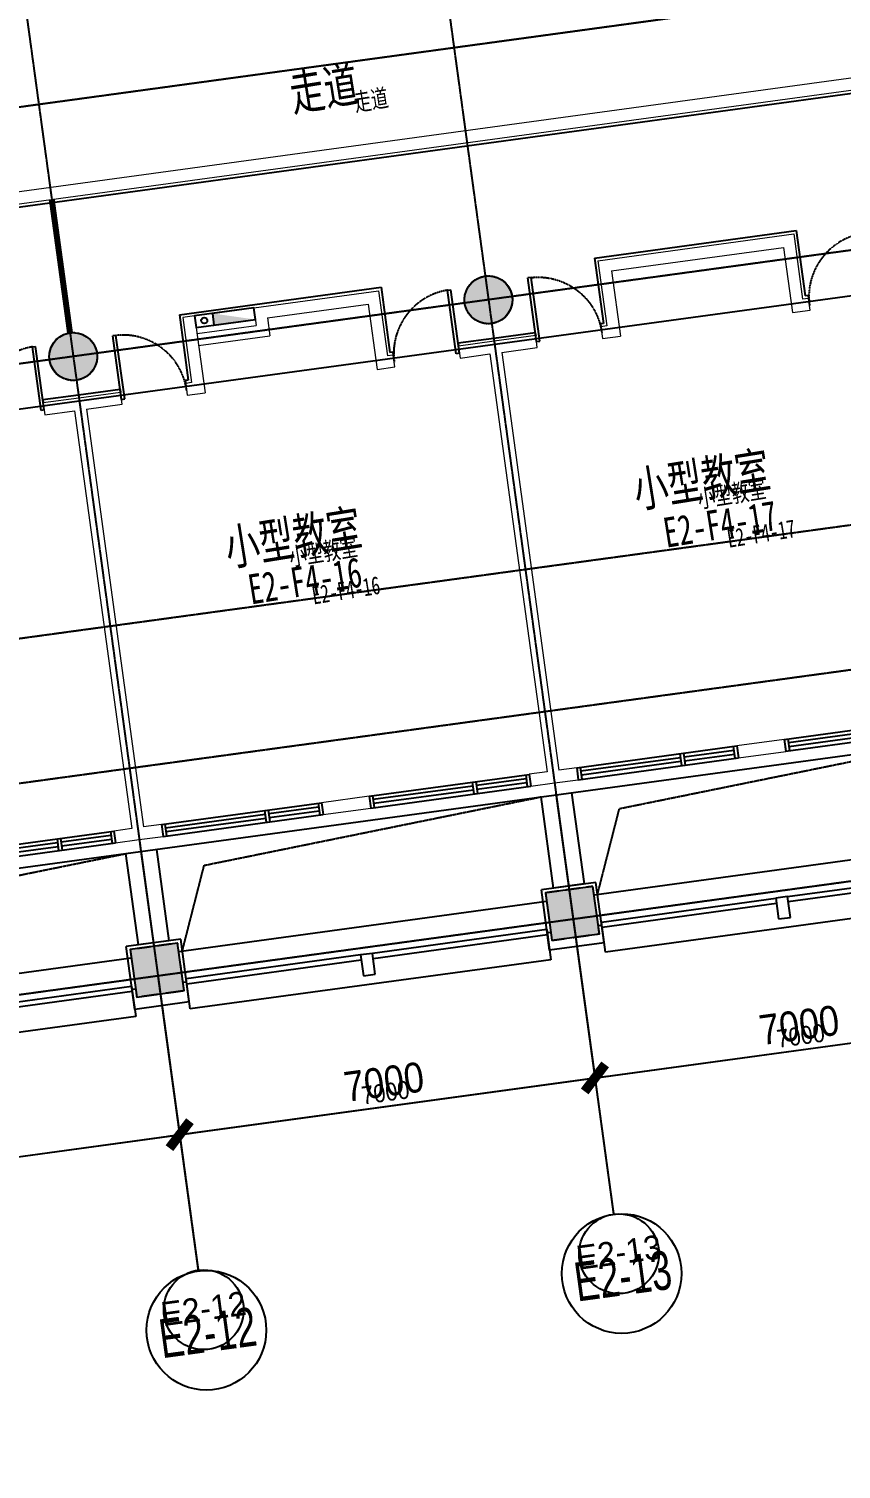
# Model space of a CAD drawing. Header units: millimetres. Extents: x 11669738 to 11859441, y -6222081 to -6069093.
# Drawn here: x 11732616 to 11746184, y -6112173 to -6088099 of the extents above; entities that cross this region are included whole.
import ezdxf
from ezdxf.enums import TextEntityAlignment as Align

# ---------------------------------------------------------------- set-up
doc = ezdxf.new("R2010")
doc.units = ezdxf.units.MM
for name, pattern in [('DASH', [0.35, 0.25, -0.1]), ('E-COLS-F4$0$HIDDEN', [0.375, 0.25, -0.125]), ('E-RG-1F$0$$0$DOTE', [2.42, 2, -0.2, 0.02, -0.2]), ('E1-RI-1F$0$DASH', [0.35, 0.25, -0.1]), ('XRE2$0$HIDDEN', [0.375, 0.25, -0.125])]:
    doc.linetypes.add(name, pattern=pattern)
for name, color, linetype in [('0P-TE-D0-A', 1, 'Continuous'), ('A—墙体', 7, 'Continuous'), ('A—文字索引', 40, 'Continuous'), ('A—轴线、尺寸', 1, 'Continuous'), ('A—门窗', 135, 'Continuous'), ('E-COLS-F4$0$0S-COLS-HATCH', 8, 'Continuous'), ('E-COLS-F4$0$0S-COLS-I', 90, 'E-COLS-F4$0$HIDDEN'), ('I—平面—文字', 40, 'Continuous'), ('I—平面—文字（放大1：100）', 40, 'XRE2$0$HIDDEN'), ('I—平面—消防设施', 10, 'Continuous'), ('I—平面—装饰面层线', 192, 'Continuous'), ('I—平面—门', 22, 'Continuous'), ('轴线100', 1, 'Continuous')]:
    doc.layers.add(name, color=color, linetype=linetype)
doc.layers.add('E2-RI-4F$0$A-WALL', color=7, linetype='Continuous', lineweight=5)
doc.styles.add('ARIAL', font='SIMYOU.TTF', dxfattribs={"width": 0.9})
doc.styles.add('XD2008', font='simhei.ttf', dxfattribs={"width": 0.85})
doc.dimstyles.new('200', dxfattribs={"dimscale": 200, "dimtxt": 2.5, "dimasz": 2, "dimexe": 1, "dimexo": 1, "dimgap": 0.8, "dimtad": 1, "dimdec": 0, "dimdsep": 46, "dimtxsty": 'ARIAL', "dimblk1": 'ARCHTICK', "dimblk2": 'ARCHTICK', "dimsah": 1, "dimcen": -0.9, "dimdle": 1, "dimclrd": 256, "dimclre": 256, "dimclrt": 40, "dimaunit": 1, "dimadec": 0, "dimazin": 0, "dimtfac": 0.35, "dimtdec": 0, "dimtix": 1, "dimtmove": 2, "dimatfit": 3, "dimldrblk": 'ARCHTICK', "dimfxl": 0, "dimtvp": 0.8, "dimtolj": 1, "dimtzin": 0, "dimarcsym": 0})
doc.dimstyles.new('副本 100', dxfattribs={"dimscale": 100, "dimtxt": 2.5, "dimasz": 2, "dimexe": 1, "dimexo": 1, "dimgap": 0.8, "dimtad": 1, "dimdec": 0, "dimdsep": 46, "dimtxsty": 'ARIAL', "dimblk1": 'ARCHTICK', "dimblk2": 'ARCHTICK', "dimsah": 1, "dimcen": -0.9, "dimdle": 1, "dimclrd": 256, "dimclre": 256, "dimclrt": 40, "dimaunit": 1, "dimadec": 0, "dimazin": 0, "dimtfac": 0.35, "dimtdec": 0, "dimtix": 1, "dimtmove": 2, "dimatfit": 3, "dimldrblk": 'ARCHTICK', "dimfxl": 0, "dimtvp": 0.8, "dimtolj": 1, "dimtzin": 0, "dimarcsym": 0})

# ---------------------------------------------------------------- blocks, each defined once
blk = doc.blocks.new('E-COLS-F4')
at = {"layer": 'E-COLS-F4$0$0S-COLS-HATCH'}
h = blk.add_hatch(color=18, dxfattribs=at)
edge = h.paths.add_edge_path()
edge.add_arc((11740293, -6092629), 400, 0, 360)
h = blk.add_hatch(color=18, dxfattribs=at)
edge = h.paths.add_edge_path()
edge.add_arc((11733358, -6093577), 400, 0, 360)
for points in [[(11742037, -6102433), (11741245, -6102541), (11741353, -6103334), (11742146, -6103225)], [(11735102, -6103381), (11734309, -6103489), (11734418, -6104282), (11735210, -6104173)]]:
    blk.add_hatch(color=18, dxfattribs=at).paths.add_polyline_path(points)
at = {"layer": 'A—墙体'}
for points in [[(11742037, -6102433), (11741245, -6102541), (11741353, -6103334), (11742146, -6103225)], [(11735102, -6103381), (11734309, -6103489), (11734418, -6104282), (11735210, -6104173)]]:
    blk.add_lwpolyline(points, close=True, dxfattribs=at)
for centre in [(11740293, -6092629), (11733358, -6093577)]:
    blk.add_circle(centre, 400, dxfattribs=at)
at = {"layer": 'E-COLS-F4$0$0S-COLS-I'}
for points in [[(11742037, -6102433), (11741245, -6102541), (11741353, -6103334), (11742146, -6103225)], [(11735102, -6103381), (11734309, -6103489), (11734418, -6104282), (11735210, -6104173)]]:
    blk.add_lwpolyline(points, close=True, dxfattribs=at)
for centre in [(11740293, -6092629), (11733358, -6093577)]:
    blk.add_circle(centre, 400, dxfattribs=at)
blk = doc.blocks.new('E2-RI-4F$0$RECTANGULAR_MULLION_-_6002')
at = {"layer": 'A—门窗'}
for p, q in [((63913, 129155), (63913, 129240)), ((63913, 129240), (66853, 129240)), ((63913, 128731), (63913, 129155)), ((63913, 129155), (66853, 129155)), ((67053, 129240), (69993, 129240)), ((67053, 129155), (69993, 129155)), ((69993, 129240), (69993, 129155)), ((69993, 129155), (69993, 128731)), ((69993, 128731), (63913, 128731))]:
    blk.add_line(p, q, dxfattribs=at)
blk = doc.blocks.new('E2-RI-4F$0$窗2727')
at = {"layer": 'A—门窗'}
for p, q in [((11707367, -6105027), (11710042, -6104662)), ((11709992, -6104736), (11709160, -6104850)), ((11709983, -6104670), (11710010, -6104868)), ((11710042, -6104662), (11710069, -6104860)), ((11707394, -6105225), (11710069, -6104860)), ((11709100, -6104858), (11707436, -6105085)), ((11709109, -6104924), (11707445, -6105151)), ((11709091, -6104792), (11709118, -6104990)), ((11709150, -6104784), (11709178, -6104982)), ((11710001, -6104802), (11709169, -6104916)), ((11707367, -6105027), (11707394, -6105225)), ((11707426, -6105019), (11707454, -6105217))]:
    blk.add_line(p, q, dxfattribs=at)
blk = doc.blocks.new('_ArchTick')
at = {"color": 0, "linetype": 'ByBlock', "const_width": 0.4}
blk.add_lwpolyline([(-0.5, -0.5), (0.5, 0.5)], dxfattribs=at)
blk = doc.blocks.new('*D261')
at = {"layer": 'A—轴线、尺寸', "linetype": 'ByBlock', "lineweight": -2}
for p, q in [((11734486, -6101826), (11735163, -6106780)), ((11727550, -6102774), (11728227, -6107728)), ((11728002, -6107557), (11735334, -6106555))]:
    blk.add_line(p, q, dxfattribs=at)
at = {"layer": 'Defpoints', "color": 0, "linetype": 'ByBlock'}
for p in [(11734458, -6101628), (11727523, -6102576), (11735136, -6106582)]:
    blk.add_point(p, dxfattribs=at)
at = {"layer": 'A—轴线、尺寸', "linetype": 'ByBlock', "lineweight": -2, "yscale": 400, "zscale": 400}
for p, xscale, rotation in [((11735136, -6106582), 400, 7.783339573380966), ((11728200, -6107530), 399.9999999999999, 187.783339573381)]:
    blk.add_blockref('_ArchTick', p, dxfattribs=dict(at, xscale=xscale, rotation=rotation))
at = {"layer": 'A—轴线、尺寸', "color": 40, "linetype": 'ByBlock', "insert": (11731612, -6106649), "char_height": 500, "attachment_point": 5, "rotation": 7.7833, "style": 'ARIAL'}
blk.add_mtext('\\A1;7000', dxfattribs=at)
blk = doc.blocks.new('*D262')
at = {"layer": 'A—轴线、尺寸', "linetype": 'ByBlock', "lineweight": -2}
for p, q in [((11741421, -6100878), (11742098, -6105832)), ((11734486, -6101826), (11735163, -6106780)), ((11734937, -6106609), (11742269, -6105607))]:
    blk.add_line(p, q, dxfattribs=at)
at = {"layer": 'Defpoints', "color": 0, "linetype": 'ByBlock'}
for p in [(11741394, -6100680), (11734458, -6101628), (11742071, -6105634)]:
    blk.add_point(p, dxfattribs=at)
at = {"layer": 'A—轴线、尺寸', "linetype": 'ByBlock', "lineweight": -2, "yscale": 400, "zscale": 400}
for p, xscale, rotation in [((11742071, -6105634), 400, 7.783339573380966), ((11735136, -6106582), 399.9999999999999, 187.783339573381)]:
    blk.add_blockref('_ArchTick', p, dxfattribs=dict(at, xscale=xscale, rotation=rotation))
at = {"layer": 'A—轴线、尺寸', "color": 40, "linetype": 'ByBlock', "insert": (11738548, -6105701), "char_height": 500, "attachment_point": 5, "rotation": 7.7833, "style": 'ARIAL'}
blk.add_mtext('\\A1;7000', dxfattribs=at)
blk = doc.blocks.new('*D263')
at = {"layer": 'A—轴线、尺寸', "linetype": 'ByBlock', "lineweight": -2}
for p, q in [((11748357, -6099930), (11749034, -6104884)), ((11741421, -6100878), (11742098, -6105832)), ((11741873, -6105661), (11749205, -6104659))]:
    blk.add_line(p, q, dxfattribs=at)
at = {"layer": 'Defpoints', "color": 0, "linetype": 'ByBlock'}
for p in [(11748329, -6099732), (11741394, -6100680), (11749007, -6104686)]:
    blk.add_point(p, dxfattribs=at)
at = {"layer": 'A—轴线、尺寸', "linetype": 'ByBlock', "lineweight": -2, "yscale": 400, "zscale": 400}
for p, xscale, rotation in [((11749007, -6104686), 400, 7.783339573380966), ((11742071, -6105634), 399.9999999999999, 187.783339573381)]:
    blk.add_blockref('_ArchTick', p, dxfattribs=dict(at, xscale=xscale, rotation=rotation))
at = {"layer": 'A—轴线、尺寸', "color": 40, "linetype": 'ByBlock', "insert": (11745483, -6104753), "char_height": 500, "attachment_point": 5, "rotation": 7.7833, "style": 'ARIAL'}
blk.add_mtext('\\A1;7000', dxfattribs=at)
blk = doc.blocks.new('*D330')
at = {"layer": 'Defpoints', "color": 0, "linetype": 'ByBlock'}
for p in [(11734458, -6101627), (11727523, -6102575), (11735136, -6106581)]:
    blk.add_point(p, dxfattribs=at)
at = {"layer": '轴线100', "linetype": 'ByBlock', "lineweight": -2}
for p, q in [((11734472, -6101726), (11735149, -6106680)), ((11727536, -6102674), (11728214, -6107628)), ((11728101, -6107543), (11735235, -6106568))]:
    blk.add_line(p, q, dxfattribs=at)
at = {"layer": '轴线100', "linetype": 'ByBlock', "lineweight": -2, "xscale": 200, "yscale": 200, "zscale": 200}
for p, rotation in [((11735136, -6106581), 7.783339573525556), ((11728200, -6107529), 187.7833395735256)]:
    blk.add_blockref('_ArchTick', p, dxfattribs=dict(at, rotation=rotation))
at = {"layer": '轴线100', "color": 40, "linetype": 'ByBlock', "insert": (11731637, -6106827), "char_height": 300, "attachment_point": 5, "rotation": 7.7833, "style": 'ARIAL'}
blk.add_mtext('\\A1;7000', dxfattribs=at)
blk = doc.blocks.new('*D331')
at = {"layer": 'Defpoints', "color": 0, "linetype": 'ByBlock'}
for p in [(11741394, -6100679), (11734458, -6101627), (11742071, -6105633)]:
    blk.add_point(p, dxfattribs=at)
at = {"layer": '轴线100', "linetype": 'ByBlock', "lineweight": -2}
for p, q in [((11741407, -6100778), (11742085, -6105732)), ((11734472, -6101726), (11735149, -6106680)), ((11735036, -6106595), (11742170, -6105620))]:
    blk.add_line(p, q, dxfattribs=at)
at = {"layer": '轴线100', "linetype": 'ByBlock', "lineweight": -2, "xscale": 200, "yscale": 200, "zscale": 200}
for p, rotation in [((11742071, -6105633), 7.783339573525556), ((11735136, -6106581), 187.7833395735256)]:
    blk.add_blockref('_ArchTick', p, dxfattribs=dict(at, rotation=rotation))
at = {"layer": '轴线100', "color": 40, "linetype": 'ByBlock', "insert": (11738572, -6105879), "char_height": 300, "attachment_point": 5, "rotation": 7.7833, "style": 'ARIAL'}
blk.add_mtext('\\A1;7000', dxfattribs=at)
blk = doc.blocks.new('*D332')
at = {"layer": 'Defpoints', "color": 0, "linetype": 'ByBlock'}
for p in [(11748329, -6099731), (11741394, -6100679), (11749007, -6104685)]:
    blk.add_point(p, dxfattribs=at)
at = {"layer": '轴线100', "linetype": 'ByBlock', "lineweight": -2}
for p, q in [((11748343, -6099830), (11749020, -6104784)), ((11741407, -6100778), (11742085, -6105732)), ((11741972, -6105647), (11749106, -6104672))]:
    blk.add_line(p, q, dxfattribs=at)
at = {"layer": '轴线100', "linetype": 'ByBlock', "lineweight": -2, "xscale": 200, "yscale": 200, "zscale": 200}
for p, rotation in [((11749007, -6104685), 7.783339573525556), ((11742071, -6105633), 187.7833395735256)]:
    blk.add_blockref('_ArchTick', p, dxfattribs=dict(at, rotation=rotation))
at = {"layer": '轴线100', "color": 40, "linetype": 'ByBlock', "insert": (11745508, -6104931), "char_height": 300, "attachment_point": 5, "rotation": 7.7833, "style": 'ARIAL'}
blk.add_mtext('\\A1;7000', dxfattribs=at)
blk = doc.blocks.new('XFX-BX')
blk.add_lwpolyline([(0, 0), (0, 200), (700, 200), (700, 0)], close=True)
blk.add_solid([(0, 0), (0, 0), (700, 0), (700, 200)])

msp = doc.modelspace()

# ---------------------------------------------------------------- linework, layer by layer
at = {"layer": '0P-TE-D0-A'}
msp.add_lwpolyline([(11736375.4, -6092761), (11735384.5, -6092895.9), (11735411.5, -6093094), (11736402.3, -6092959.2)], close=True, dxfattribs=at)
at = {"layer": 'A—轴线、尺寸', "linetype": 'ByBlock'}
for p, q in [((11783741.8, -6082400.3, 0), (11681261.5, -6096408, 0)), ((11784349.6, -6086606.7, 0), (11681837, -6100618.8, 0)), ((11681938, -6101357.6, 0), (11784457.1, -6087350.1, 0)), ((11785883.7, -6096944.9, 0), (11680724.7, -6111318.7, 0)), ((11741708.7, -6102982.3, 0), (11742382.6, -6107912.4, 0)), ((11734773.2, -6103930.3, 0), (11735447.1, -6108860.4, 0))]:
    msp.add_line(p, q, dxfattribs=at)
for centre in [(11742517.8, -6108903.2, 0), (11735582.3, -6109851.2, 0)]:
    msp.add_circle(centre, 1000, dxfattribs=at)
at = {"layer": 'A—门窗'}
for p, q in [((11720360.2, -6103780.9), (11755552.9, -6098970.5)), ((11741681.9, -6100866.5), (11741890.5, -6102392.3)), ((11741166.7, -6100936.9), (11741375.3, -6102462.7)), ((11734746.4, -6101814.5), (11734955, -6103340.3)), ((11734231.2, -6101884.9), (11734439.7, -6103410.7)), ((11742088.6, -6102365.2), (11741177.1, -6102489.8)), ((11742088.6, -6102365.2), (11741177.1, -6102489.8)), ((11741315.2, -6103500.4), (11741177.1, -6102489.8)), ((11741890.5, -6102392.3), (11741375.3, -6102462.7)), ((11742226.8, -6103375.8), (11742088.6, -6102365.2)), ((11745290.4, -6102603.5), (11745092.2, -6102630.6)), ((11745092.2, -6102630.6), (11745139.6, -6102977.4)), ((11745337.8, -6102950.3), (11745290.4, -6102603.5)), ((11745139.6, -6102977.4), (11745337.8, -6102950.3)), ((11741267.8, -6103153.3), (11738354.9, -6103551.5)), ((11738366.4, -6103635.6), (11741279.3, -6103237.4)), ((11741267.8, -6103153.3), (11741279.3, -6103237.4)), ((11741279.3, -6103237.4), (11741336.7, -6103657.8)), ((11735153.1, -6103313.2), (11734241.6, -6103437.8)), ((11735153.1, -6103313.2), (11734241.6, -6103437.8)), ((11734385.1, -6104488), (11734241.6, -6103437.8)), ((11734955, -6103340.3), (11734439.7, -6103410.7)), ((11735296.7, -6104363.4), (11735153.1, -6103313.2)), ((11742226.8, -6103375.8), (11741315.2, -6103500.4)), ((11738156.7, -6103578.6), (11735243.8, -6103976.7)), ((11735255.3, -6104060.8), (11738168.2, -6103662.7)), ((11741336.7, -6103657.8), (11735312.8, -6104481.2)), ((11738354.9, -6103551.5), (11738156.7, -6103578.6)), ((11738156.7, -6103578.6), (11738204.1, -6103925.4)), ((11738402.3, -6103898.3), (11738354.9, -6103551.5)), ((11735255.3, -6104060.8), (11735243.8, -6103976.7)), ((11738204.1, -6103925.4), (11738402.3, -6103898.3)), ((11735312.8, -6104481.2), (11735255.3, -6104060.8)), ((11735296.7, -6104363.4), (11734385.1, -6104488))]:
    msp.add_line(p, q, dxfattribs=at)
at = {"layer": 'A—门窗', "color": 8, "linetype": 'DASH'}
for points in [[(11742115.7, -6102563.3), (11742480.7, -6101132.4), (11748102.2, -6099988.9)], [(11735180.2, -6103511.3), (11735545.2, -6102080.4), (11741166.7, -6100936.9)], [(11728244.7, -6104459.3), (11728609.7, -6103028.4), (11734231.2, -6101884.9)]]:
    msp.add_lwpolyline(points, dxfattribs=at)
at = {"layer": 'A—门窗'}
for points in [[(11742056.3, -6102571.5), (11748199.1, -6101731.8)], [(11735120.7, -6103519.5), (11741263.6, -6102679.8)], [(11741274.6, -6103203.1), (11741334.1, -6103195)], [(11742126.7, -6103086.7), (11742186.1, -6103078.6)], [(11728185.2, -6104467.5), (11734328.1, -6103627.8)], [(11735191.2, -6104034.7), (11735250.6, -6104026.5)], [(11734339.1, -6104151.1), (11734398.5, -6104143)]]:
    msp.add_lwpolyline(points, dxfattribs=at)
at = {"layer": 'E2-RI-4F$0$A-WALL'}
for p, q in [((11746942.1, -6088843.3), (11728216.3, -6091402.9)), ((11728045.2, -6091628.1), (11747167.4, -6089014.4)), ((11742121.8, -6091975), (11745391.4, -6091528.1)), ((11745391.4, -6091528.1), (11745540.4, -6092617.9)), ((11742121.8, -6091975), (11742270.8, -6093064.9)), ((11742347.1, -6092146), (11745220.4, -6091753.3)), ((11745220.4, -6091753.3), (11745369.3, -6092843.2)), ((11742347.1, -6092146), (11742496.1, -6093235.9)), ((11736375.2, -6092760.5), (11738455.9, -6092476)), ((11736600.4, -6092931.5), (11738284.9, -6092701.3)), ((11738284.9, -6092701.3), (11738433.8, -6093791.2)), ((11738455.9, -6092476), (11738604.9, -6093565.9)), ((11745639.5, -6092604.4), (11745540.4, -6092617.9)), ((11735384.5, -6092895.9), (11735186.3, -6092923)), ((11735186.3, -6092923), (11735335.3, -6094012.8)), ((11735384.5, -6092895.9), (11735560.5, -6094183.9)), ((11736375.2, -6092760.5), (11736415.8, -6093057.7)), ((11736600.4, -6092931.5), (11736641, -6093228.8)), ((11745369.3, -6092843.2), (11745666.6, -6092802.6)), ((11735425, -6093192.8), (11736415.8, -6093058)), ((11742270.8, -6093064.9), (11742171.7, -6093078.4)), ((11735452.1, -6093391.3), (11736641, -6093228.8)), ((11740388.3, -6093322.2), (11739793.8, -6093403.4)), ((11741081.9, -6093227.4), (11740388.3, -6093322.2)), ((11740514.4, -6093506.8), (11741109, -6093425.5)), ((11742198.8, -6093276.6), (11742496.1, -6093235.9)), ((11738704, -6093552.4), (11738604.9, -6093565.9)), ((11739820.9, -6093601.6), (11740316.3, -6093533.9)), ((11740316.3, -6093533.9), (11741271.1, -6100518.9)), ((11740514.4, -6093506.8), (11741469.2, -6100491.8)), ((11738433.8, -6093791.2), (11738731.1, -6093750.6)), ((11735335.3, -6094012.8), (11735236.2, -6094026.4)), ((11733452.8, -6094270.2), (11732858.3, -6094351.4)), ((11734146.4, -6094175.4), (11733452.8, -6094270.2)), ((11733578.9, -6094454.8), (11734173.4, -6094373.5)), ((11735263.3, -6094224.5), (11735560.5, -6094183.9)), ((11732885.4, -6094549.6), (11733380.8, -6094481.9)), ((11733380.8, -6094481.9), (11734335.5, -6101466.9)), ((11733578.9, -6094454.8), (11734533.7, -6101439.8)), ((11745234.4, -6099977.2), (11744441.7, -6100085.5)), ((11744441.7, -6100085.5), (11744468.8, -6100283.7)), ((11744468.8, -6100283.7), (11745261.4, -6100175.3)), ((11745261.4, -6100175.3), (11745234.4, -6099977.2)), ((11741271.1, -6100518.9), (11740974, -6100559.5)), ((11740974, -6100559.5), (11741001.1, -6100757.7)), ((11741397.2, -6100703.5), (11741793.7, -6100649.3)), ((11741766.6, -6100451.2), (11741469.2, -6100491.8)), ((11741793.7, -6100649.3), (11741766.6, -6100451.2)), ((11741001.1, -6100757.7), (11741397.2, -6100703.5)), ((11738298.8, -6100925.2), (11737506.2, -6101033.5)), ((11737506.2, -6101033.5), (11737533.3, -6101231.7)), ((11737533.3, -6101231.7), (11738325.9, -6101123.3)), ((11738325.9, -6101123.3), (11738298.8, -6100925.2)), ((11734335.5, -6101466.9), (11734038.5, -6101507.5)), ((11734038.5, -6101507.5), (11734065.5, -6101705.7)), ((11734461.7, -6101651.5), (11734858.2, -6101597.3)), ((11734831.1, -6101399.2), (11734533.7, -6101439.8)), ((11734858.2, -6101597.3), (11734831.1, -6101399.2)), ((11734065.5, -6101705.7), (11734461.7, -6101651.5))]:
    msp.add_line(p, q, dxfattribs=at)
at = {"layer": 'E2-RI-4F$0$A-WALL', "lineweight": 13}
for p, q in [((11745666.6, -6092802.6), (11745639.5, -6092604.4)), ((11742171.7, -6093078.4), (11742198.8, -6093276.6)), ((11739793.8, -6093403.4), (11739820.9, -6093601.6)), ((11741109, -6093425.5), (11741081.9, -6093227.4)), ((11738731.1, -6093750.6), (11738704, -6093552.4)), ((11735236.2, -6094026.4), (11735263.3, -6094224.5)), ((11732858.3, -6094351.4), (11732885.4, -6094549.6)), ((11734173.4, -6094373.5), (11734146.4, -6094175.4))]:
    msp.add_line(p, q, dxfattribs=at)
at = {"layer": 'I—平面—消防设施', "linetype": 'E1-RI-1F$0$DASH', "const_width": 100}
msp.add_lwpolyline([(11733303.8, -6093180.3), (11732999.1, -6090951), (11732999.1, -6090951)], dxfattribs=at)
at = {"layer": 'I—平面—消防设施'}
msp.add_circle((11735546.6, -6092974.7), 50, dxfattribs=at)
at = {"layer": 'I—平面—装饰面层线'}
for p, q in [((11728002.4, -6091684.4), (11747223.7, -6089057.2)), ((11742065.5, -6091932.2), (11745434.2, -6091471.7)), ((11745434.2, -6091471.7), (11745583.2, -6092561.6)), ((11742065.5, -6091932.2), (11742214.5, -6093022.1)), ((11735130, -6092880.2), (11738498.7, -6092419.7)), ((11738498.7, -6092419.7), (11738647.7, -6093509.6)), ((11745632.7, -6092554.9), (11745583.2, -6092561.6)), ((11745632.7, -6092554.9), (11745639.5, -6092604.4)), ((11735130, -6092880.2), (11735279, -6093970.1)), ((11741075.1, -6093177.8), (11740381.5, -6093272.6)), ((11741075.1, -6093177.8), (11741081.9, -6093227.4)), ((11742214.5, -6093022.1), (11742165, -6093028.9)), ((11742165, -6093028.9), (11742171.7, -6093078.4)), ((11740381.5, -6093272.6), (11739787.1, -6093353.9)), ((11739787.1, -6093353.9), (11739793.8, -6093403.4)), ((11738697.2, -6093502.9), (11738647.7, -6093509.6)), ((11738697.2, -6093502.9), (11738704, -6093552.4)), ((11734139.6, -6094125.8), (11733446, -6094220.6)), ((11734139.6, -6094125.8), (11734146.4, -6094175.4)), ((11735279, -6093970.1), (11735229.5, -6093976.9)), ((11735229.5, -6093976.9), (11735236.2, -6094026.4)), ((11733446, -6094220.6), (11732851.6, -6094301.9)), ((11732851.6, -6094301.9), (11732858.3, -6094351.4))]:
    msp.add_line(p, q, dxfattribs=at)
at = {"layer": 'I—平面—门'}
for p, q in [((11739610.3, -6092466.7), (11739664.8, -6092459.3)), ((11739755.5, -6093529.3), (11739610.3, -6092466.7)), ((11739810, -6093521.9), (11739664.8, -6092459.3)), ((11732674.8, -6093414.7), (11732729.3, -6093407.3)), ((11732820, -6094477.3), (11732674.8, -6093414.7)), ((11732874.5, -6094469.9), (11732729.3, -6093407.3)), ((11734071.8, -6093223.7), (11734017.3, -6093231.2)), ((11734162.5, -6094293.8), (11734017.3, -6093231.2)), ((11734217, -6094286.4), (11734071.8, -6093223.7)), ((11739810, -6093521.9), (11739755.5, -6093529.3)), ((11734162.5, -6094293.8), (11734217, -6094286.4)), ((11732874.5, -6094469.9), (11732820, -6094477.3))]:
    msp.add_line(p, q, dxfattribs=at)
at = {"layer": 'I—平面—门', "extrusion": (0, 0, -1)}
for p, q in [((11741004.7, -6092256.4), (11740950.2, -6092263.8)), ((11741095.4, -6093326.4), (11740950.2, -6092263.8)), ((11741149.9, -6093319), (11741004.7, -6092256.4)), ((11741095.4, -6093326.4), (11741149.9, -6093319))]:
    msp.add_line(p, q, dxfattribs=at)
at = {"layer": 'I—平面—门', "color": 8, "linetype": 'DASH', "ltscale": 20}
for centre, start, end in [((11746718.3, -6092577.6), 99.25262, 187.78334), ((11739782.8, -6093525.6), 99.25262, 187.78334), ((11732847.3, -6094473.6), 99.25262, 187.78334), ((11734189.8, -6094290.1), 7.78528, 96.316)]:
    msp.add_arc(centre, 1072.5, start, end, dxfattribs=at)
at = {"layer": 'I—平面—门', "color": 8, "linetype": 'DASH', "ltscale": 20, "extrusion": (0, 0, -1)}
msp.add_ellipse((11741122.7, -6093322.7), major_axis=(469.9, 964.1), ratio=1, start_param=-0.5636957, end_param=0.9814568, dxfattribs=at)
at = {"layer": '轴线100', "linetype": 'E-RG-1F$0$$0$DOTE'}
for p, q in [((11737889.5, -6075041, 0), (11742382.5, -6107912.1, 0)), ((11730954, -6075989, 0), (11735447, -6108860.1, 0)), ((11775276.9, -6083556.9, 0), (11707029.4, -6092885.3, 0)), ((11775861, -6087766.5, 0), (11699678.7, -6098179.6, 0)), ((11776575.4, -6092263.3, 0), (11697284.6, -6103101.2, 0)), ((11776789.7, -6094654.2, 0), (11697498.9, -6105492.2, 0)), ((11777329.9, -6098113.2, 0), (11674464.8, -6112173.4, 0))]:
    msp.add_line(p, q, dxfattribs=at)
at = {"layer": '轴线100', "linetype": 'ByBlock'}
for centre in [(11742473.3, -6108572.6, 0), (11735536.1, -6109508.4, 0)]:
    msp.add_circle(centre, 666.7, dxfattribs=at)

# ---------------------------------------------------------------- block references
at = {"layer": 'A—门窗'}
for p in [(37867.3, 5050.1), (34399.6, 4576.1), (30931.8, 4102.1), (27464, 3628.1), (23996.3, 3154.1)]:
    msp.add_blockref('E2-RI-4F$0$窗2727', p, dxfattribs=at)
at = {"layer": 'A—门窗', "rotation": 7.783339573525514}
for p in [(11696357.4, -6239733.5), (11682486.4, -6241629.5)]:
    msp.add_blockref('E2-RI-4F$0$RECTANGULAR_MULLION_-_6002', p, dxfattribs=at)
at = {"layer": 'I—平面—消防设施', "xscale": -1, "rotation": 7.757012699412141}
msp.add_blockref('XFX-BX', (11736402.3, -6092959.1), dxfattribs=at)
at = {"layer": 'I—平面—装饰面层线'}
msp.add_blockref('E-COLS-F4', (0, 0), dxfattribs=at)

# ---------------------------------------------------------------- texts
at = {"layer": 'A—文字索引', "color": 40, "style": 'ARIAL', "width": 0.7}
for s, p in [('E2-13', (11742538.7, -6108940.6, 0)), ('E2-12', (11735603.2, -6109888.6, 0))]:
    msp.add_text(s, height=650, rotation=7.78334, dxfattribs=at).set_placement(p, align=Align.MIDDLE_CENTER)
at = {"layer": 'I—平面—文字', "linetype": 'ByBlock', "style": 'XD2008', "width": 0.7}
for s, height, p in [('走道', 600, (11737026.4, -6089480.9, 0)), ('小型教室', 600, (11742768, -6096109.7, 0)), ('小型教室', 600, (11735945, -6097079.6, 0)), ('E2-F4-17', 500, (11743264.2, -6096773.1)), ('E2-F4-16', 500, (11736328.7, -6097721.1))]:
    msp.add_text(s, height=height, rotation=9.15842, dxfattribs=at).set_placement(p)
at = {"layer": 'I—平面—文字（放大1：100）', "linetype": 'ByBlock', "style": 'XD2008', "width": 0.7}
for s, p in [('走道', (11738071.7, -6089480.9, 0)), ('小型教室', (11743813.3, -6096109.7, 0)), ('E2-F4-17', (11744309.4, -6096773.1)), ('小型教室', (11736990.3, -6097079.6, 0)), ('E2-F4-16', (11737373.9, -6097721.1))]:
    msp.add_text(s, height=300, rotation=9.15842, dxfattribs=at).set_placement(p)
at = {"layer": '轴线100', "color": 40, "style": 'ARIAL'}
for s, p in [('E2-13', (11742469.4, -6108547.8, 0)), ('E2-12', (11735533.1, -6109489.7, 0))]:
    msp.add_text(s, height=400, rotation=7.78334, dxfattribs=at).set_placement(p, align=Align.MIDDLE_CENTER)

# ---------------------------------------------------------------- dimensions: what is measured, and where the dimension line sits
at = {"layer": 'A—轴线、尺寸', "linetype": 'ByBlock'}
for base, p1, p2, picture, middle in [((11749006.6, -6104685.6, 0), (11741394, -6100679.7, 0), (11748329.5, -6099731.7, 0), '*D263', (11745483.3, -6104753.4, 0)), ((11742071.1, -6105633.6, 0), (11734458.4, -6101627.7, 0), (11741394, -6100679.7, 0), '*D262', (11738547.8, -6105701.4, 0)), ((11735135.6, -6106581.6, 0), (11727522.9, -6102575.7, 0), (11734458.4, -6101627.7, 0), '*D261', (11731612.3, -6106649.4, 0))]:
    dim = msp.add_linear_dim(base=base, p1=p1, p2=p2, angle=7.78334, dimstyle='200', dxfattribs=at)
    dim.commit()
    dim.dimension.update_dxf_attribs({"geometry": picture, "text_midpoint": middle})
at = {"layer": '轴线100', "linetype": 'ByBlock'}
for base, p1, p2, picture, middle in [((11749006.6, -6104685.3, 0), (11741393.9, -6100679.4, 0), (11748329.4, -6099731.4, 0), '*D332', (11745507.7, -6104931.5, 0)), ((11742071.1, -6105633.3, 0), (11734458.4, -6101627.4, 0), (11741393.9, -6100679.4, 0), '*D331', (11738572.2, -6105879.5, 0)), ((11735135.5, -6106581.3, 0), (11727522.9, -6102575.4, 0), (11734458.4, -6101627.4, 0), '*D330', (11731636.6, -6106827.4, 0))]:
    dim = msp.add_linear_dim(base=base, p1=p1, p2=p2, angle=7.78334, dimstyle='副本 100', override={"dimtxt": 3}, dxfattribs=at)
    dim.commit()
    dim.dimension.update_dxf_attribs({"geometry": picture, "text_midpoint": middle})

doc.saveas('drawing.dxf')
